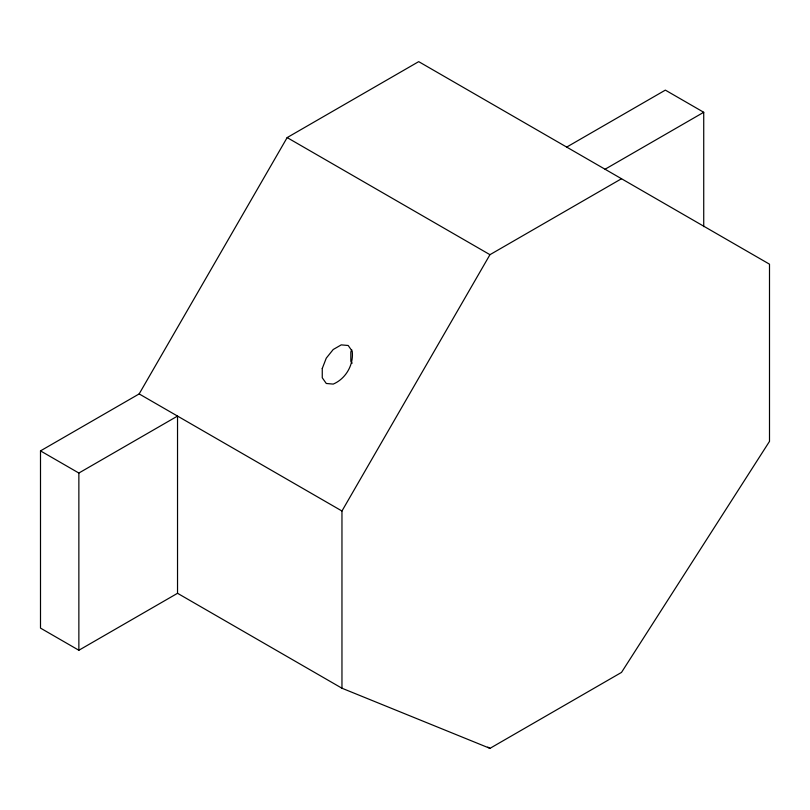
<?xml version="1.0" encoding="UTF-8"?>
<svg xmlns="http://www.w3.org/2000/svg" width="810" height="810" viewBox="0 0 810 810"><rect width="100%" height="100%" fill="white"/><g stroke="black" fill="none" stroke-linecap="round" stroke-linejoin="round"><path stroke-width="1.21" d="M351.722 349.707L350.831 351.996L350.831 361.27L352.168 363.174M139.158 393.923L287.155 137.589L418.699 61.641L769.5 264.182L769.5 441.389L621.503 672.411L489.959 748.359L341.962 688.227L177.532 593.295L78.864 650.258L40.5 628.104L40.5 450.886L139.158 393.923L341.962 511.009L341.962 688.227M341.962 511.009L489.959 254.684L621.503 178.737M566.696 147.086L665.354 90.123L703.728 112.276L703.728 226.648M40.5 450.886L78.864 473.04L177.532 416.077L177.532 593.295M605.06 169.239L703.728 112.276M287.155 137.589L489.959 254.684M487.782 747.093L489.959 748.359M78.864 473.04L78.864 650.258M322.258 368.499L322.258 377.764L326.268 383.474L333.214 384.092C345.789 378.786 353.889 364.743 352.208 351.206L348.189 345.495L341.243 344.878L333.214 349.505L326.268 358.152L322.258 368.499"/></g></svg>
